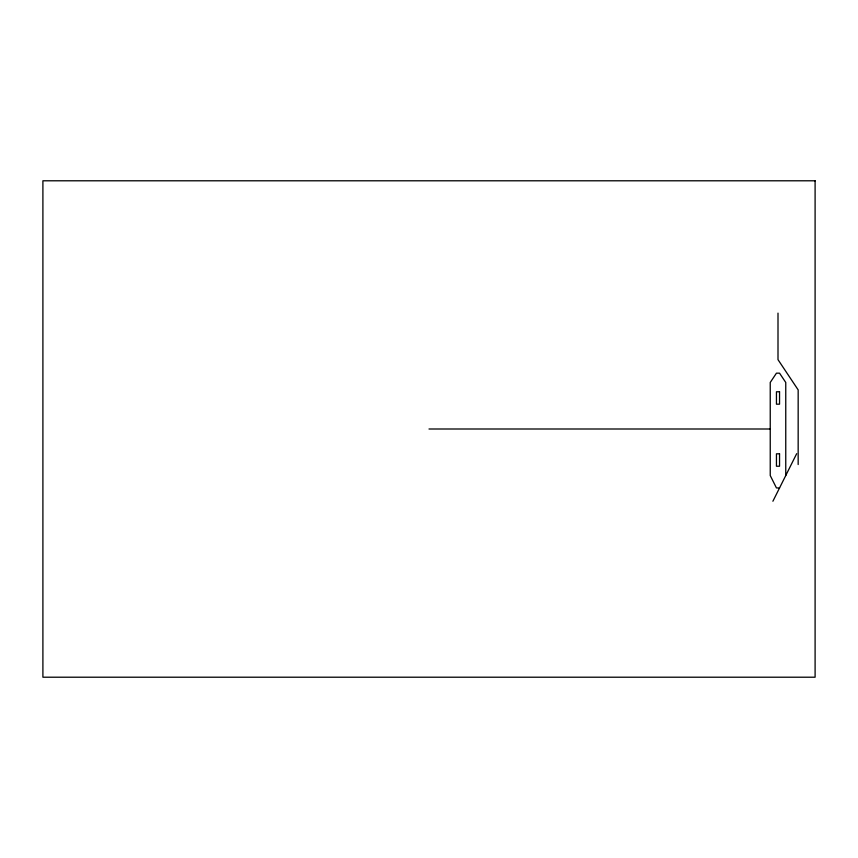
<?xml version="1.0" encoding="UTF-8"?>
<svg xmlns="http://www.w3.org/2000/svg" width="858" height="858" viewBox="0 0 858 858"><rect width="100%" height="100%" fill="white"/><g stroke="black" fill="none" stroke-linecap="round" stroke-linejoin="round"><path stroke-width="1.29" d="M772.897 501.244L796.674 453.689M429 429L770.237 429M779.547 487.945L776.447 487.945L770.237 475.536L770.237 382.464L776.447 373.166L779.547 373.166L785.756 382.464L785.756 475.536M798.165 464.543L798.165 389.897L778.002 359.652L778.002 313.116M815.1 180.791L42.9 180.791L42.9 677.209L815.1 677.209L815.1 180.791M779.547 391.774L776.447 391.774L776.447 404.182L779.547 404.182L779.547 391.774M779.547 453.818L776.447 453.818L776.447 466.226L779.547 466.226L779.547 453.818"/></g></svg>
